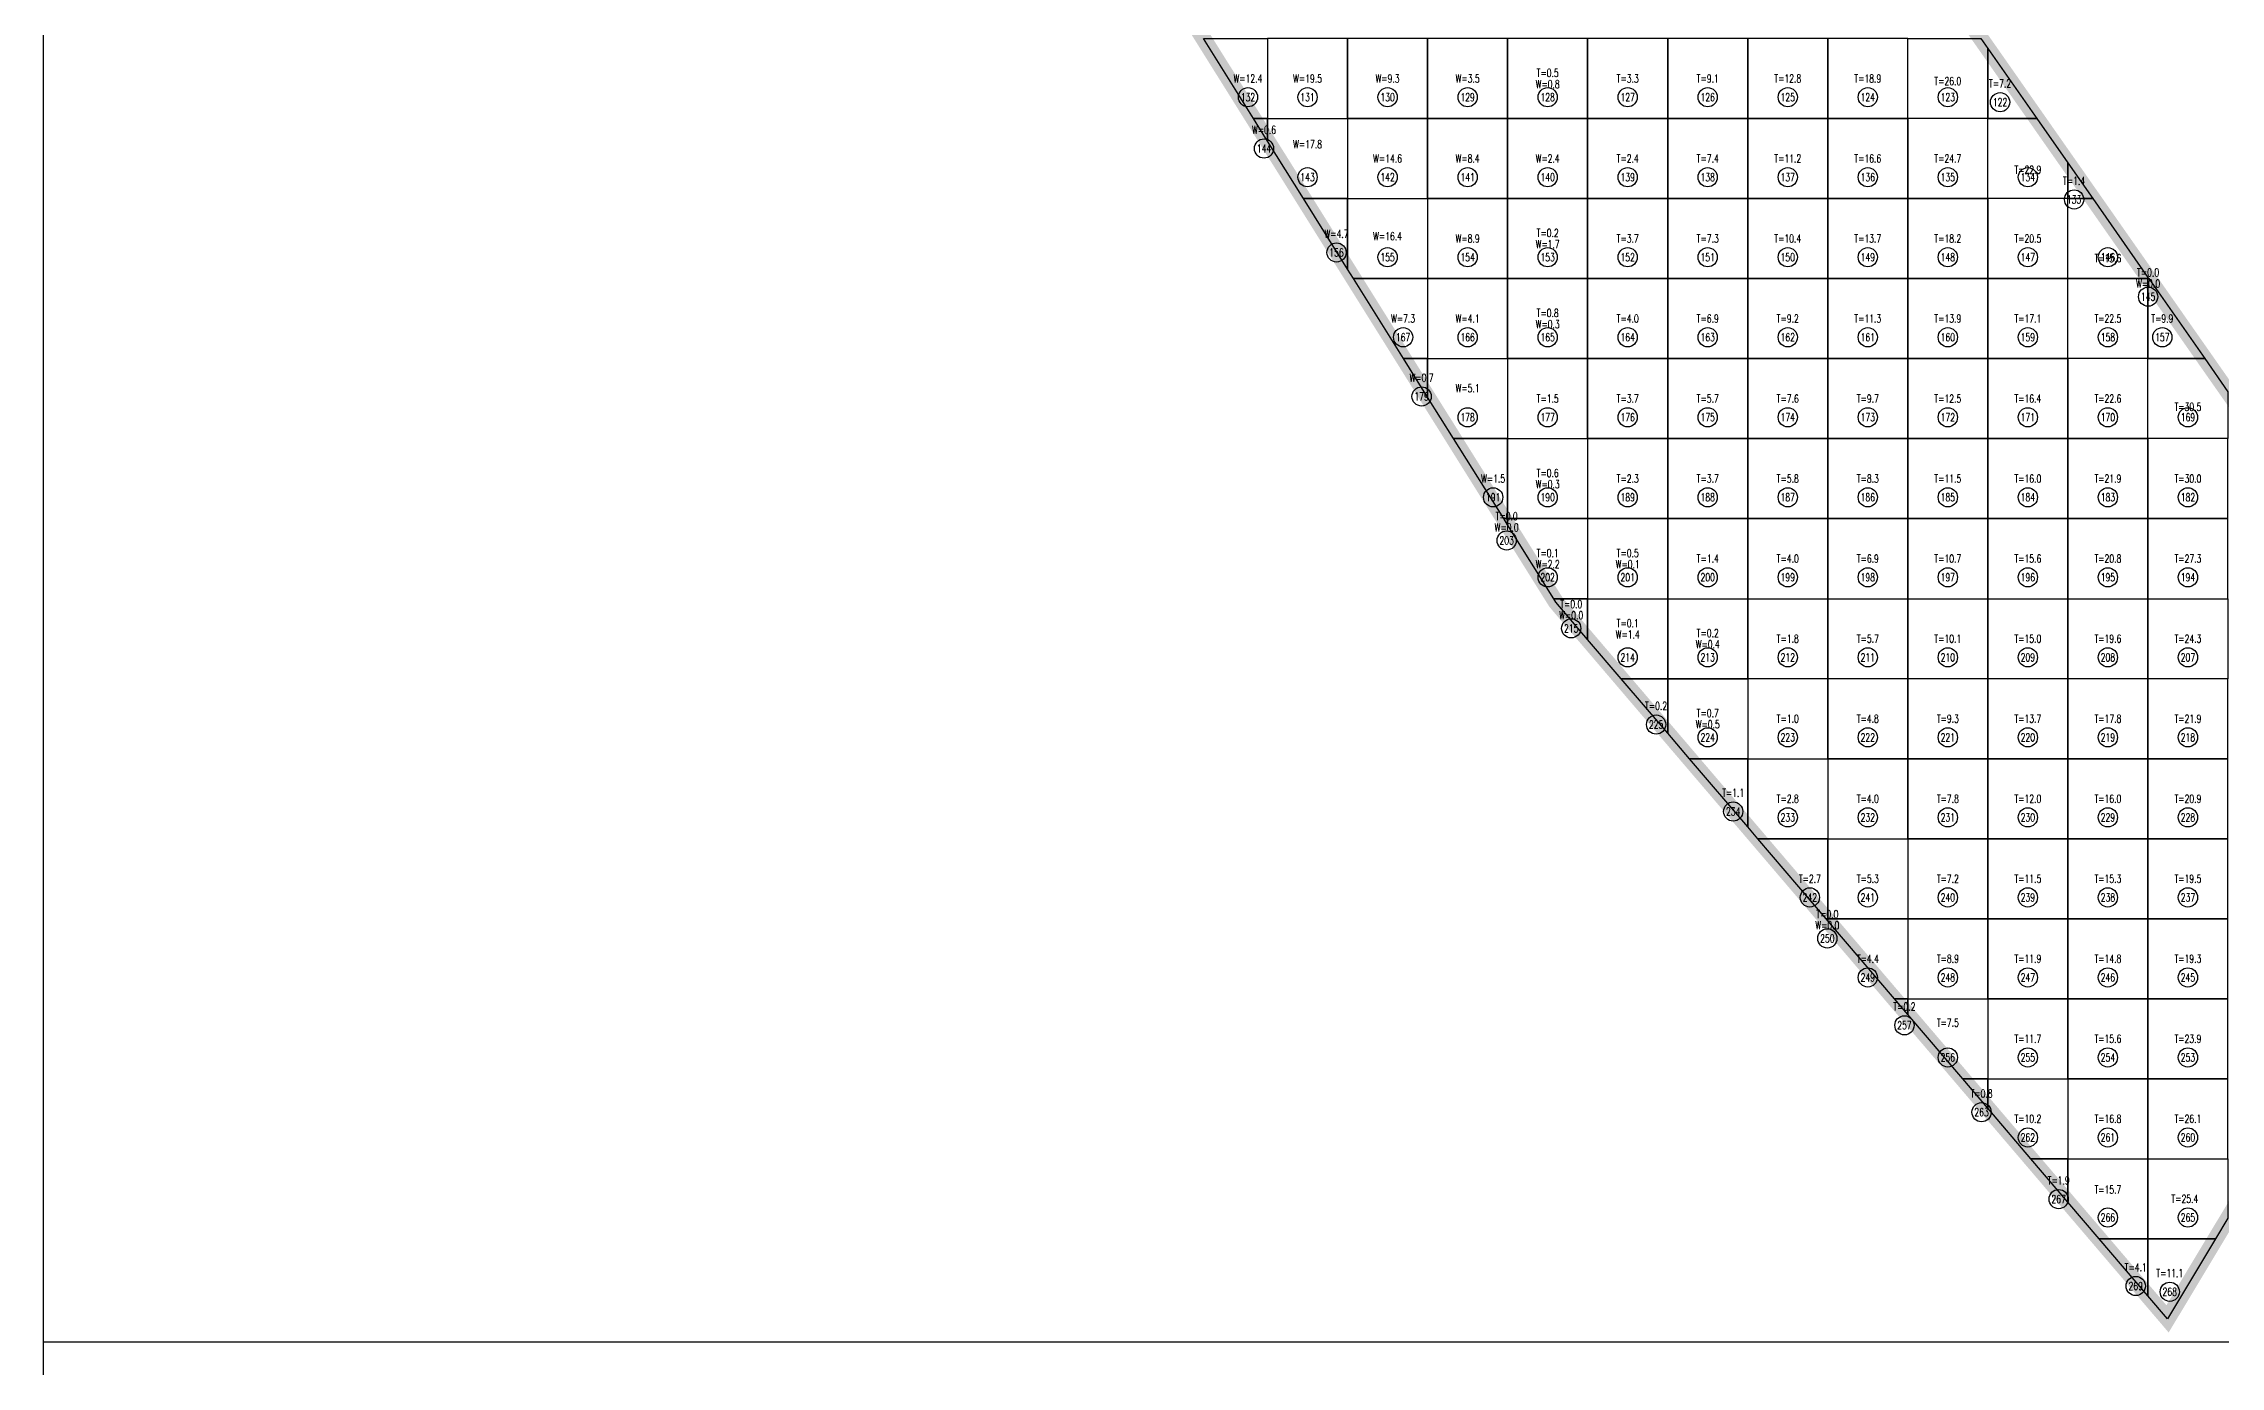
# Model space of a CAD drawing. Extents: x 4283 to 40403, y 1134 to 1764.
# Drawn here: x 7723.5 to 7808.5, y 1573.1 to 1624.8 of the extents above; entities that cross this region are included whole.
import ezdxf
from ezdxf.enums import TextEntityAlignment as Align

# ---------------------------------------------------------------- set-up
doc = ezdxf.new("R2010")
doc.units = 0
for name, color, linetype in [('tdz_7-2方格网', 2, 'Continuous'), ('tdz_7-2方格网计算', 7, 'Continuous'), ('tdz_土方计算图', 7, 'Continuous'), ('tdz_格田', 6, 'Continuous')]:
    doc.layers.add(name, color=color, linetype=linetype)
doc.styles.add('GLandNum', font='txt_____.ttf', dxfattribs={"width": 0.7, "height": 0.5})

msp = doc.modelspace()

# ---------------------------------------------------------------- linework, layer by layer
at = {"layer": 'tdz_7-2方格网', "linetype": 'Continuous'}
for points in [[(7768.748, 1624.987, 2139.375), (7771.252, 1624.987, 2139.291), (7771.252, 1621.862, 2139.375), (7770.702, 1621.862, 2139.375)], [(7771.252, 1624.987, 2139.291), (7771.252, 1621.862, 2139.375), (7774.377, 1621.862, 2139.114), (7774.377, 1624.987, 2138.924)], [(7774.377, 1624.987, 2138.924), (7774.377, 1621.862, 2139.114), (7777.502, 1621.862, 2138.819), (7777.502, 1624.987, 2138.586)], [(7777.502, 1624.987, 2138.586), (7777.502, 1621.862, 2138.819), (7780.627, 1621.862, 2138.745), (7780.627, 1624.987, 2138.479)], [(7780.627, 1624.987, 2138.479), (7780.627, 1621.862, 2138.745), (7783.752, 1621.862, 2138.555), (7783.752, 1624.987, 2138.332)], [(7783.752, 1624.987, 2138.332), (7783.752, 1621.862, 2138.555), (7786.877, 1621.862, 2138.351), (7786.877, 1624.987, 2138.153)], [(7786.877, 1624.987, 2138.153), (7786.877, 1621.862, 2138.351), (7790.002, 1621.862, 2138.175), (7790.002, 1624.987, 2137.961)], [(7790.002, 1624.987, 2137.961), (7790.002, 1621.862, 2138.175), (7793.127, 1621.862, 2138.021), (7793.127, 1624.987, 2137.867)], [(7793.127, 1624.987, 2137.867), (7793.127, 1621.862, 2138.021), (7796.252, 1621.862, 2137.736), (7796.252, 1624.987, 2137.553)], [(7799.377, 1624.597, 2137.494), (7799.377, 1621.862, 2137.404), (7796.252, 1621.862, 2137.736), (7796.252, 1624.987, 2137.553), (7799.104, 1624.987, 2137.472)], [(7801.289, 1621.862, 2137.662), (7799.377, 1621.862, 2137.404), (7799.377, 1624.597, 2137.494)], [(7770.702, 1621.862, 2139.375), (7771.252, 1621.862, 2139.375), (7771.252, 1620.982, 2139.375)], [(7771.252, 1620.982, 2139.375), (7771.252, 1621.862, 2139.375), (7774.377, 1621.862, 2139.114), (7774.377, 1618.737, 2139.354), (7772.656, 1618.737, 2139.375)], [(7774.377, 1621.862, 2139.114), (7774.377, 1618.737, 2139.354), (7777.502, 1618.737, 2139.166), (7777.502, 1621.862, 2138.819)], [(7777.502, 1621.862, 2138.819), (7777.502, 1618.737, 2139.166), (7780.627, 1618.737, 2138.87), (7780.627, 1621.862, 2138.745)], [(7780.627, 1621.862, 2138.745), (7780.627, 1618.737, 2138.87), (7783.752, 1618.737, 2138.626), (7783.752, 1621.862, 2138.555)], [(7783.752, 1621.862, 2138.555), (7783.752, 1618.737, 2138.626), (7786.877, 1618.737, 2138.452), (7786.877, 1621.862, 2138.351)], [(7786.877, 1621.862, 2138.351), (7786.877, 1618.737, 2138.452), (7790.002, 1618.737, 2138.31), (7790.002, 1621.862, 2138.175)], [(7790.002, 1621.862, 2138.175), (7790.002, 1618.737, 2138.31), (7793.127, 1618.737, 2138.168), (7793.127, 1621.862, 2138.021)], [(7793.127, 1621.862, 2138.021), (7793.127, 1618.737, 2138.168), (7796.252, 1618.737, 2137.961), (7796.252, 1621.862, 2137.736)], [(7796.252, 1621.862, 2137.736), (7796.252, 1618.737, 2137.961), (7799.377, 1618.737, 2137.736), (7799.377, 1621.862, 2137.404)], [(7802.502, 1620.127, 2137.756), (7802.502, 1618.737, 2137.74), (7799.377, 1618.737, 2137.736), (7799.377, 1621.862, 2137.404), (7801.289, 1621.862, 2137.662)], [(7803.474, 1618.737, 2137.794), (7802.502, 1618.737, 2137.74), (7802.502, 1620.127, 2137.756)], [(7772.656, 1618.737, 2139.375), (7774.377, 1618.737, 2139.354), (7774.377, 1615.985, 2139.375)], [(7774.377, 1615.985, 2139.375), (7774.377, 1618.737, 2139.354), (7777.502, 1618.737, 2139.166), (7777.502, 1615.612, 2139.167), (7774.611, 1615.612, 2139.375)], [(7777.502, 1618.737, 2139.166), (7777.502, 1615.612, 2139.167), (7780.627, 1615.612, 2138.92), (7780.627, 1618.737, 2138.87)], [(7780.627, 1618.737, 2138.87), (7780.627, 1615.612, 2138.92), (7783.752, 1615.612, 2138.725), (7783.752, 1618.737, 2138.626)], [(7783.752, 1618.737, 2138.626), (7783.752, 1615.612, 2138.725), (7786.877, 1615.612, 2138.58), (7786.877, 1618.737, 2138.452)], [(7786.877, 1618.737, 2138.452), (7786.877, 1615.612, 2138.58), (7790.002, 1615.612, 2138.435), (7790.002, 1618.737, 2138.31)], [(7790.002, 1618.737, 2138.31), (7790.002, 1615.612, 2138.435), (7793.127, 1615.612, 2138.32), (7793.127, 1618.737, 2138.168)], [(7793.127, 1618.737, 2138.168), (7793.127, 1615.612, 2138.32), (7796.252, 1615.612, 2138.206), (7796.252, 1618.737, 2137.961)], [(7796.252, 1618.737, 2137.961), (7796.252, 1615.612, 2138.206), (7799.377, 1615.612, 2138.067), (7799.377, 1618.737, 2137.736)], [(7799.377, 1618.737, 2137.736), (7799.377, 1615.612, 2138.067), (7802.502, 1615.612, 2137.949), (7802.502, 1618.737, 2137.74)], [(7805.627, 1615.658, 2137.699), (7805.627, 1615.612, 2137.698), (7802.502, 1615.612, 2137.949), (7802.502, 1618.737, 2137.74), (7803.474, 1618.737, 2137.794)], [(7774.611, 1615.612, 2139.375), (7777.502, 1615.612, 2139.167), (7777.502, 1612.487, 2139.182), (7776.565, 1612.487, 2139.358)], [(7777.502, 1615.612, 2139.167), (7777.502, 1612.487, 2139.182), (7780.627, 1612.487, 2138.949), (7780.627, 1615.612, 2138.92)], [(7780.627, 1615.612, 2138.92), (7780.627, 1612.487, 2138.949), (7783.752, 1612.487, 2138.829), (7783.752, 1615.612, 2138.725)], [(7783.752, 1615.612, 2138.725), (7783.752, 1612.487, 2138.829), (7786.877, 1612.487, 2138.701), (7786.877, 1615.612, 2138.58)], [(7786.877, 1615.612, 2138.58), (7786.877, 1612.487, 2138.701), (7790.002, 1612.487, 2138.589), (7790.002, 1615.612, 2138.435)], [(7790.002, 1615.612, 2138.435), (7790.002, 1612.487, 2138.589), (7793.127, 1612.487, 2138.484), (7793.127, 1615.612, 2138.32)], [(7793.127, 1615.612, 2138.32), (7793.127, 1612.487, 2138.484), (7796.252, 1612.487, 2138.368), (7796.252, 1615.612, 2138.206)], [(7796.252, 1615.612, 2138.206), (7796.252, 1612.487, 2138.368), (7799.377, 1612.487, 2138.231), (7799.377, 1615.612, 2138.067)], [(7799.377, 1615.612, 2138.067), (7799.377, 1612.487, 2138.231), (7802.502, 1612.487, 2138.066), (7802.502, 1615.612, 2137.949)], [(7802.502, 1612.487, 2138.066), (7802.502, 1615.612, 2137.949), (7805.627, 1615.612, 2137.698), (7805.627, 1612.487, 2137.819)], [(7805.659, 1615.612, 2137.698), (7805.627, 1615.612, 2137.698), (7805.627, 1615.658, 2137.699)], [(7805.627, 1615.612, 2137.698), (7805.659, 1615.612, 2137.698), (7807.844, 1612.487, 2137.572), (7805.627, 1612.487, 2137.819)], [(7776.565, 1612.487, 2139.358), (7777.502, 1612.487, 2139.182), (7777.502, 1610.988, 2139.349)], [(7777.502, 1610.988, 2139.349), (7777.502, 1612.487, 2139.182), (7780.627, 1612.487, 2138.949), (7780.627, 1609.362, 2139.066), (7778.519, 1609.362, 2139.34)], [(7780.627, 1612.487, 2138.949), (7780.627, 1609.362, 2139.066), (7783.752, 1609.362, 2138.956), (7783.752, 1612.487, 2138.829)], [(7783.752, 1612.487, 2138.829), (7783.752, 1609.362, 2138.956), (7786.877, 1609.362, 2138.863), (7786.877, 1612.487, 2138.701)], [(7786.877, 1612.487, 2138.701), (7786.877, 1609.362, 2138.863), (7790.002, 1609.362, 2138.754), (7790.002, 1612.487, 2138.589)], [(7790.002, 1612.487, 2138.589), (7790.002, 1609.362, 2138.754), (7793.127, 1609.362, 2138.646), (7793.127, 1612.487, 2138.484)], [(7793.127, 1612.487, 2138.484), (7793.127, 1609.362, 2138.646), (7796.252, 1609.362, 2138.521), (7796.252, 1612.487, 2138.368)], [(7796.252, 1612.487, 2138.368), (7796.252, 1609.362, 2138.521), (7799.377, 1609.362, 2138.371), (7799.377, 1612.487, 2138.231)], [(7799.377, 1612.487, 2138.231), (7799.377, 1609.362, 2138.371), (7802.502, 1609.362, 2138.193), (7802.502, 1612.487, 2138.066)], [(7802.502, 1612.487, 2138.066), (7802.502, 1609.362, 2138.193), (7805.627, 1609.362, 2137.929), (7805.627, 1612.487, 2137.819)], [(7808.752, 1611.188, 2137.52), (7808.752, 1609.362, 2137.654), (7805.627, 1609.362, 2137.929), (7805.627, 1612.487, 2137.819), (7807.844, 1612.487, 2137.572)], [(7778.519, 1609.362, 2139.34), (7780.627, 1609.362, 2139.066), (7780.627, 1606.237, 2139.28), (7780.474, 1606.237, 2139.322)], [(7780.627, 1606.237, 2139.28), (7780.627, 1609.362, 2139.066), (7783.752, 1609.362, 2138.956), (7783.752, 1606.237, 2139.104)], [(7783.752, 1609.362, 2138.956), (7783.752, 1606.237, 2139.104), (7786.877, 1606.237, 2139.036), (7786.877, 1609.362, 2138.863)], [(7786.877, 1609.362, 2138.863), (7786.877, 1606.237, 2139.036), (7790.002, 1606.237, 2138.926), (7790.002, 1609.362, 2138.754)], [(7790.002, 1609.362, 2138.754), (7790.002, 1606.237, 2138.926), (7793.127, 1606.237, 2138.801), (7793.127, 1609.362, 2138.646)], [(7793.127, 1609.362, 2138.646), (7793.127, 1606.237, 2138.801), (7796.252, 1606.237, 2138.673), (7796.252, 1609.362, 2138.521)], [(7796.252, 1609.362, 2138.521), (7796.252, 1606.237, 2138.673), (7799.377, 1606.237, 2138.507), (7799.377, 1609.362, 2138.371)], [(7799.377, 1609.362, 2138.371), (7799.377, 1606.237, 2138.507), (7802.502, 1606.237, 2138.314), (7802.502, 1609.362, 2138.193)], [(7802.502, 1609.362, 2138.193), (7802.502, 1606.237, 2138.314), (7805.627, 1606.237, 2138.12), (7805.627, 1609.362, 2137.929)], [(7805.627, 1609.362, 2137.929), (7805.627, 1606.237, 2138.12), (7808.752, 1606.237, 2137.794), (7808.752, 1609.362, 2137.654)], [(7780.474, 1606.237, 2139.322), (7780.627, 1606.237, 2139.28), (7780.627, 1605.991, 2139.321)], [(7780.627, 1605.991, 2139.321), (7780.627, 1606.237, 2139.28), (7783.752, 1606.237, 2139.104), (7783.752, 1603.112, 2139.282), (7782.428, 1603.112, 2139.299)], [(7783.752, 1606.237, 2139.104), (7783.752, 1603.112, 2139.282), (7786.877, 1603.112, 2139.208), (7786.877, 1606.237, 2139.036)], [(7786.877, 1606.237, 2139.036), (7786.877, 1603.112, 2139.208), (7790.002, 1603.112, 2139.096), (7790.002, 1606.237, 2138.926)], [(7790.002, 1606.237, 2138.926), (7790.002, 1603.112, 2139.096), (7793.127, 1603.112, 2138.967), (7793.127, 1606.237, 2138.801)], [(7793.127, 1606.237, 2138.801), (7793.127, 1603.112, 2138.967), (7796.252, 1603.112, 2138.821), (7796.252, 1606.237, 2138.673)], [(7796.252, 1606.237, 2138.673), (7796.252, 1603.112, 2138.821), (7799.377, 1603.112, 2138.636), (7799.377, 1606.237, 2138.507)], [(7799.377, 1606.237, 2138.507), (7799.377, 1603.112, 2138.636), (7802.502, 1603.112, 2138.444), (7802.502, 1606.237, 2138.314)], [(7802.502, 1606.237, 2138.314), (7802.502, 1603.112, 2138.444), (7805.627, 1603.112, 2138.264), (7805.627, 1606.237, 2138.12)], [(7805.627, 1606.237, 2138.12), (7805.627, 1603.112, 2138.264), (7808.752, 1603.112, 2138.067), (7808.752, 1606.237, 2137.794)], [(7782.428, 1603.112, 2139.299), (7783.752, 1603.112, 2139.282), (7783.752, 1601.524, 2139.307), (7782.512, 1602.978, 2139.303)], [(7783.752, 1601.524, 2139.307), (7783.752, 1603.112, 2139.282), (7786.877, 1603.112, 2139.208), (7786.877, 1599.987, 2139.375), (7785.064, 1599.987, 2139.311)], [(7786.877, 1599.987, 2139.375), (7786.877, 1603.112, 2139.208), (7790.002, 1603.112, 2139.096), (7790.002, 1599.987, 2139.264)], [(7790.002, 1599.987, 2139.264), (7790.002, 1603.112, 2139.096), (7793.127, 1603.112, 2138.967), (7793.127, 1599.987, 2139.122)], [(7793.127, 1599.987, 2139.122), (7793.127, 1603.112, 2138.967), (7796.252, 1603.112, 2138.821), (7796.252, 1599.987, 2138.946)], [(7796.252, 1599.987, 2138.946), (7796.252, 1603.112, 2138.821), (7799.377, 1603.112, 2138.636), (7799.377, 1599.987, 2138.771)], [(7799.377, 1599.987, 2138.771), (7799.377, 1603.112, 2138.636), (7802.502, 1603.112, 2138.444), (7802.502, 1599.987, 2138.596)], [(7802.502, 1599.987, 2138.596), (7802.502, 1603.112, 2138.444), (7805.627, 1603.112, 2138.264), (7805.627, 1599.987, 2138.435)], [(7805.627, 1599.987, 2138.435), (7805.627, 1603.112, 2138.264), (7808.752, 1603.112, 2138.067), (7808.752, 1599.987, 2138.261)], [(7785.064, 1599.987, 2139.311), (7786.877, 1599.987, 2139.375), (7786.877, 1597.861, 2139.316)], [(7786.877, 1597.861, 2139.316), (7786.877, 1599.987, 2139.375), (7790.002, 1599.987, 2139.264), (7790.002, 1596.862, 2139.375), (7787.73, 1596.862, 2139.319)], [(7790.002, 1599.987, 2139.264), (7790.002, 1596.862, 2139.375), (7793.127, 1596.862, 2139.263), (7793.127, 1599.987, 2139.122)], [(7793.127, 1599.987, 2139.122), (7793.127, 1596.862, 2139.263), (7796.252, 1596.862, 2139.093), (7796.252, 1599.987, 2138.946)], [(7796.252, 1599.987, 2138.946), (7796.252, 1596.862, 2139.093), (7799.377, 1596.862, 2138.926), (7799.377, 1599.987, 2138.771)], [(7799.377, 1599.987, 2138.771), (7799.377, 1596.862, 2138.926), (7802.502, 1596.862, 2138.766), (7802.502, 1599.987, 2138.596)], [(7802.502, 1599.987, 2138.596), (7802.502, 1596.862, 2138.766), (7805.627, 1596.862, 2138.604), (7805.627, 1599.987, 2138.435)], [(7805.627, 1599.987, 2138.435), (7805.627, 1596.862, 2138.604), (7808.752, 1596.862, 2138.452), (7808.752, 1599.987, 2138.261)], [(7787.73, 1596.862, 2139.319), (7790.002, 1596.862, 2139.375), (7790.002, 1594.199, 2139.326)], [(7790.002, 1594.199, 2139.326), (7790.002, 1596.862, 2139.375), (7793.127, 1596.862, 2139.263), (7793.127, 1593.737, 2139.375), (7790.396, 1593.737, 2139.327)], [(7793.127, 1596.862, 2139.263), (7793.127, 1593.737, 2139.375), (7796.252, 1593.737, 2139.258), (7796.252, 1596.862, 2139.093)], [(7796.252, 1596.862, 2139.093), (7796.252, 1593.737, 2139.258), (7799.377, 1593.737, 2139.089), (7799.377, 1596.862, 2138.926)], [(7799.377, 1596.862, 2138.926), (7799.377, 1593.737, 2139.089), (7802.502, 1593.737, 2138.919), (7802.502, 1596.862, 2138.766)], [(7802.502, 1596.862, 2138.766), (7802.502, 1593.737, 2138.919), (7805.627, 1593.737, 2138.77), (7805.627, 1596.862, 2138.604)], [(7805.627, 1596.862, 2138.604), (7805.627, 1593.737, 2138.77), (7808.752, 1593.737, 2138.501), (7808.752, 1596.862, 2138.452)], [(7790.396, 1593.737, 2139.327), (7793.127, 1593.737, 2139.375), (7793.127, 1590.612, 2139.338), (7793.062, 1590.612, 2139.335)], [(7793.127, 1590.612, 2139.338), (7793.127, 1593.737, 2139.375), (7796.252, 1593.737, 2139.258), (7796.252, 1590.612, 2139.366)], [(7796.252, 1593.737, 2139.258), (7796.252, 1590.612, 2139.366), (7799.377, 1590.612, 2139.196), (7799.377, 1593.737, 2139.089)], [(7799.377, 1593.737, 2139.089), (7799.377, 1590.612, 2139.196), (7802.502, 1590.612, 2139.026), (7802.502, 1593.737, 2138.919)], [(7802.502, 1593.737, 2138.919), (7802.502, 1590.612, 2139.026), (7805.627, 1590.612, 2138.901), (7805.627, 1593.737, 2138.77)], [(7805.627, 1593.737, 2138.77), (7805.627, 1590.612, 2138.901), (7808.752, 1590.612, 2138.777), (7808.752, 1593.737, 2138.501)], [(7793.062, 1590.612, 2139.335), (7793.127, 1590.612, 2139.338), (7793.127, 1590.536, 2139.335)], [(7793.127, 1590.536, 2139.335), (7793.127, 1590.612, 2139.338), (7796.252, 1590.612, 2139.366), (7796.252, 1587.487, 2139.364), (7795.729, 1587.487, 2139.343)], [(7796.252, 1590.612, 2139.366), (7796.252, 1587.487, 2139.364), (7799.377, 1587.487, 2139.292), (7799.377, 1590.612, 2139.196)], [(7799.377, 1590.612, 2139.196), (7799.377, 1587.487, 2139.292), (7802.502, 1587.487, 2139.162), (7802.502, 1590.612, 2139.026)], [(7802.502, 1590.612, 2139.026), (7802.502, 1587.487, 2139.162), (7805.627, 1587.487, 2139.052), (7805.627, 1590.612, 2138.901)], [(7805.627, 1590.612, 2138.901), (7805.627, 1587.487, 2139.052), (7808.752, 1587.487, 2138.718), (7808.752, 1590.612, 2138.777)], [(7795.729, 1587.487, 2139.343), (7796.252, 1587.487, 2139.364), (7796.252, 1586.873, 2139.344)], [(7796.252, 1586.873, 2139.344), (7796.252, 1587.487, 2139.364), (7799.377, 1587.487, 2139.292), (7799.377, 1584.362, 2139.392), (7798.395, 1584.362, 2139.351)], [(7799.377, 1587.487, 2139.292), (7799.377, 1584.362, 2139.392), (7802.502, 1584.362, 2139.328), (7802.502, 1587.487, 2139.162)], [(7802.502, 1587.487, 2139.162), (7802.502, 1584.362, 2139.328), (7805.627, 1584.362, 2138.999), (7805.627, 1587.487, 2139.052)], [(7805.627, 1587.487, 2139.052), (7805.627, 1584.362, 2138.999), (7808.752, 1584.362, 2138.7), (7808.752, 1587.487, 2138.718)], [(7798.395, 1584.362, 2139.351), (7799.377, 1584.362, 2139.392), (7799.377, 1583.211, 2139.354)], [(7799.377, 1583.211, 2139.354), (7799.377, 1584.362, 2139.392), (7802.502, 1584.362, 2139.328), (7802.502, 1581.237, 2139.406), (7801.061, 1581.237, 2139.359)], [(7802.502, 1584.362, 2139.328), (7802.502, 1581.237, 2139.406), (7805.627, 1581.237, 2139.173), (7805.627, 1584.362, 2138.999)], [(7805.627, 1584.362, 2138.999), (7805.627, 1581.237, 2139.173), (7808.752, 1581.237, 2138.864), (7808.752, 1584.362, 2138.7)], [(7801.061, 1581.237, 2139.359), (7802.502, 1581.237, 2139.406), (7802.502, 1579.548, 2139.363)], [(7802.502, 1579.548, 2139.363), (7802.502, 1581.237, 2139.406), (7805.627, 1581.237, 2139.173), (7805.627, 1578.112, 2139.335), (7803.727, 1578.112, 2139.367)], [(7808.271, 1578.112, 2139.042), (7805.627, 1578.112, 2139.335), (7805.627, 1581.237, 2139.173), (7808.752, 1581.237, 2138.864), (7808.752, 1578.914, 2138.956)], [(7803.727, 1578.112, 2139.367), (7805.627, 1578.112, 2139.335), (7805.627, 1575.885, 2139.372)], [(7805.627, 1578.112, 2139.335), (7808.271, 1578.112, 2139.042), (7806.394, 1574.987, 2139.375), (7805.627, 1575.885, 2139.372)]]:
    msp.add_polyline3d(points, close=True, dxfattribs=at)
at = {"layer": 'tdz_7-2方格网计算', "color": 7, "linetype": 'Continuous'}
for centre in [(7770.489, 1622.696), (7772.815, 1622.696), (7775.94, 1622.696), (7779.065, 1622.696), (7782.19, 1622.696), (7785.315, 1622.696), (7788.44, 1622.696), (7791.565, 1622.696), (7794.69, 1622.696), (7797.815, 1622.696), (7799.855, 1622.501), (7771.115, 1620.693), (7772.815, 1619.571), (7775.94, 1619.571), (7779.065, 1619.571), (7782.19, 1619.571), (7785.315, 1619.571), (7788.44, 1619.571), (7791.565, 1619.571), (7794.69, 1619.571), (7797.815, 1619.571), (7800.94, 1619.571), (7802.745, 1618.703), (7773.947, 1616.632), (7775.94, 1616.446), (7779.065, 1616.446), (7782.19, 1616.446), (7785.315, 1616.446), (7788.44, 1616.446), (7791.565, 1616.446), (7794.69, 1616.446), (7797.815, 1616.446), (7800.94, 1616.446), (7804.065, 1616.446), (7805.635, 1614.906), (7776.545, 1613.321), (7779.065, 1613.321), (7782.19, 1613.321), (7785.315, 1613.321), (7788.44, 1613.321), (7791.565, 1613.321), (7794.69, 1613.321), (7797.815, 1613.321), (7800.94, 1613.321), (7804.065, 1613.321), (7806.189, 1613.321), (7777.268, 1611.009), (7779.065, 1610.196), (7782.19, 1610.196), (7785.315, 1610.196), (7788.44, 1610.196), (7791.565, 1610.196), (7794.69, 1610.196), (7797.815, 1610.196), (7800.94, 1610.196), (7804.065, 1610.196), (7807.19, 1610.196), (7780.062, 1607.071), (7782.19, 1607.071), (7785.315, 1607.071), (7788.44, 1607.071), (7791.565, 1607.071), (7794.69, 1607.071), (7797.815, 1607.071), (7800.94, 1607.071), (7804.065, 1607.071), (7807.19, 1607.071), (7780.589, 1605.385), (7782.19, 1603.946), (7785.315, 1603.946), (7788.44, 1603.946), (7791.565, 1603.946), (7794.69, 1603.946), (7797.815, 1603.946), (7800.94, 1603.946), (7804.065, 1603.946), (7807.19, 1603.946), (7783.111, 1601.953), (7785.315, 1600.821), (7788.44, 1600.821), (7791.565, 1600.821), (7794.69, 1600.821), (7797.815, 1600.821), (7800.94, 1600.821), (7804.065, 1600.821), (7807.19, 1600.821), (7786.424, 1598.195), (7788.44, 1597.696), (7791.565, 1597.696), (7794.69, 1597.696), (7797.815, 1597.696), (7800.94, 1597.696), (7804.065, 1597.696), (7807.19, 1597.696), (7789.434, 1594.801), (7791.565, 1594.571), (7794.69, 1594.571), (7797.815, 1594.571), (7800.94, 1594.571), (7804.065, 1594.571), (7807.19, 1594.571), (7792.428, 1591.446), (7794.69, 1591.446), (7797.815, 1591.446), (7800.94, 1591.446), (7804.065, 1591.446), (7807.19, 1591.446), (7793.111, 1589.845), (7794.69, 1588.321), (7797.815, 1588.321), (7800.94, 1588.321), (7804.065, 1588.321), (7807.19, 1588.321), (7796.121, 1586.451), (7797.815, 1585.196), (7800.94, 1585.196), (7804.065, 1585.196), (7807.19, 1585.196), (7799.132, 1583.057), (7800.94, 1582.071), (7804.065, 1582.071), (7807.19, 1582.071), (7802.142, 1579.664), (7804.065, 1578.946), (7807.19, 1578.946), (7805.152, 1576.27), (7806.48, 1576.045)]:
    msp.add_circle(centre, 0.375, dxfattribs=at)
at = {"layer": 'tdz_土方计算图', "linetype": 'Continuous'}
for points in [[(7723.46, 1514.092), (7723.46, 1514.092), (7723.46, 1674.092), (7723.46, 1674.092)], [(7723.46, 1574.092), (7853.46, 1574.092)]]:
    msp.add_lwpolyline(points, dxfattribs=at)
at = {"layer": 'tdz_格田', "linetype": 'Continuous', "lineweight": 60, "const_width": 0.625}
msp.add_lwpolyline([(7806.394, 1574.987), (7782.512, 1602.978), (7765.09, 1630.837), (7761.877, 1652.743), (7775.44, 1673.197), (7793.933, 1632.384), (7815.043, 1602.191), (7813.11, 1586.168), (7806.394, 1574.987)], close=True, dxfattribs=at)

# ---------------------------------------------------------------- texts
at = {"layer": 'tdz_7-2方格网计算', "color": 173, "linetype": 'Continuous', "style": 'GLandNum', "width": 0.7}
for s, p in [('W=12.4', (7770.489, 1623.425)), ('W=19.5', (7772.815, 1623.425)), ('W=9.3', (7775.94, 1623.425)), ('W=3.5', (7779.065, 1623.425)), ('W=0.8', (7782.19, 1623.206)), ('W=0.6', (7771.115, 1621.422)), ('W=17.8', (7772.815, 1620.861)), ('W=14.6', (7775.94, 1620.3)), ('W=8.4', (7779.065, 1620.3)), ('W=2.4', (7782.19, 1620.3)), ('W=4.7', (7773.947, 1617.361)), ('W=16.4', (7775.94, 1617.268)), ('W=8.9', (7779.065, 1617.175)), ('W=1.7', (7782.19, 1616.956)), ('W=0.0', (7805.635, 1615.416)), ('W=7.3', (7776.545, 1614.05)), ('W=4.1', (7779.065, 1614.05)), ('W=0.3', (7782.19, 1613.831)), ('W=0.7', (7777.268, 1611.738)), ('W=5.1', (7779.065, 1611.331)), ('W=1.5', (7780.062, 1607.8)), ('W=0.3', (7782.19, 1607.581)), ('W=0.0', (7780.589, 1605.896)), ('W=2.2', (7782.19, 1604.456)), ('W=0.1', (7785.315, 1604.456)), ('W=0.0', (7783.111, 1602.463)), ('W=1.4', (7785.315, 1601.715)), ('W=0.4', (7788.44, 1601.331)), ('W=0.5', (7788.44, 1598.206)), ('W=0.0', (7793.111, 1590.356))]:
    msp.add_text(s, height=0.3125, dxfattribs=at).set_placement(p, align=Align.MIDDLE_CENTER)
at = {"layer": 'tdz_7-2方格网计算', "color": 2, "linetype": 'Continuous', "style": 'GLandNum', "width": 0.7}
for s, p in [('T=0.5', (7782.19, 1623.644)), ('T=3.3', (7785.315, 1623.425)), ('T=9.1', (7788.44, 1623.425)), ('T=12.8', (7791.565, 1623.425)), ('T=18.9', (7794.69, 1623.425)), ('T=26.0', (7797.815, 1623.327)), ('T=7.2', (7799.855, 1623.23)), ('T=2.4', (7785.315, 1620.3)), ('T=7.4', (7788.44, 1620.3)), ('T=11.2', (7791.565, 1620.3)), ('T=16.6', (7794.69, 1620.3)), ('T=24.7', (7797.815, 1620.3)), ('T=22.9', (7800.94, 1619.866)), ('T=1.4', (7802.745, 1619.432)), ('T=0.2', (7782.19, 1617.394)), ('T=3.7', (7785.315, 1617.175)), ('T=7.3', (7788.44, 1617.175)), ('T=10.4', (7791.565, 1617.175)), ('T=13.7', (7794.69, 1617.175)), ('T=18.2', (7797.815, 1617.175)), ('T=20.5', (7800.94, 1617.175)), ('T=15.6', (7804.065, 1616.405)), ('T=0.0', (7805.635, 1615.854)), ('T=0.8', (7782.19, 1614.269)), ('T=4.0', (7785.315, 1614.05)), ('T=6.9', (7788.44, 1614.05)), ('T=9.2', (7791.565, 1614.05)), ('T=11.3', (7794.69, 1614.05)), ('T=13.9', (7797.815, 1614.05)), ('T=17.1', (7800.94, 1614.05)), ('T=22.5', (7804.065, 1614.05)), ('T=9.9', (7806.189, 1614.05)), ('T=1.5', (7782.19, 1610.925)), ('T=3.7', (7785.315, 1610.925)), ('T=5.7', (7788.44, 1610.925)), ('T=7.6', (7791.565, 1610.925)), ('T=9.7', (7794.69, 1610.925)), ('T=12.5', (7797.815, 1610.925)), ('T=16.4', (7800.94, 1610.925)), ('T=22.6', (7804.065, 1610.925)), ('T=30.5', (7807.19, 1610.6)), ('T=0.6', (7782.19, 1608.019)), ('T=2.3', (7785.315, 1607.8)), ('T=3.7', (7788.44, 1607.8)), ('T=5.8', (7791.565, 1607.8)), ('T=8.3', (7794.69, 1607.8)), ('T=11.5', (7797.815, 1607.8)), ('T=16.0', (7800.94, 1607.8)), ('T=21.9', (7804.065, 1607.8)), ('T=30.0', (7807.19, 1607.8)), ('T=0.0', (7780.589, 1606.333)), ('T=0.1', (7782.19, 1604.894)), ('T=0.5', (7785.315, 1604.894)), ('T=1.4', (7788.44, 1604.675)), ('T=4.0', (7791.565, 1604.675)), ('T=6.9', (7794.69, 1604.675)), ('T=10.7', (7797.815, 1604.675)), ('T=15.6', (7800.94, 1604.675)), ('T=20.8', (7804.065, 1604.675)), ('T=27.3', (7807.19, 1604.675)), ('T=0.0', (7783.111, 1602.901)), ('T=0.1', (7785.315, 1602.153)), ('T=0.2', (7788.44, 1601.769)), ('T=1.8', (7791.565, 1601.55)), ('T=5.7', (7794.69, 1601.55)), ('T=10.1', (7797.815, 1601.55)), ('T=15.0', (7800.94, 1601.55)), ('T=19.6', (7804.065, 1601.55)), ('T=24.3', (7807.19, 1601.55)), ('T=0.2', (7786.424, 1598.924)), ('T=0.7', (7788.44, 1598.644)), ('T=1.0', (7791.565, 1598.425)), ('T=4.8', (7794.69, 1598.425)), ('T=9.3', (7797.815, 1598.425)), ('T=13.7', (7800.94, 1598.425)), ('T=17.8', (7804.065, 1598.425)), ('T=21.9', (7807.19, 1598.425)), ('T=1.1', (7789.434, 1595.531)), ('T=2.8', (7791.565, 1595.3)), ('T=4.0', (7794.69, 1595.3)), ('T=7.8', (7797.815, 1595.3)), ('T=12.0', (7800.94, 1595.3)), ('T=16.0', (7804.065, 1595.3)), ('T=20.9', (7807.19, 1595.3)), ('T=2.7', (7792.428, 1592.175)), ('T=5.3', (7794.69, 1592.175)), ('T=7.2', (7797.815, 1592.175)), ('T=11.5', (7800.94, 1592.175)), ('T=15.3', (7804.065, 1592.175)), ('T=19.5', (7807.19, 1592.175)), ('T=0.0', (7793.111, 1590.793)), ('T=4.4', (7794.69, 1589.05)), ('T=8.9', (7797.815, 1589.05)), ('T=11.9', (7800.94, 1589.05)), ('T=14.8', (7804.065, 1589.05)), ('T=19.3', (7807.19, 1589.05)), ('T=0.2', (7796.121, 1587.18)), ('T=7.5', (7797.815, 1586.553)), ('T=11.7', (7800.94, 1585.925)), ('T=15.6', (7804.065, 1585.925)), ('T=23.9', (7807.19, 1585.925)), ('T=0.8', (7799.132, 1583.787)), ('T=10.2', (7800.94, 1582.8)), ('T=16.8', (7804.065, 1582.8)), ('T=26.1', (7807.19, 1582.8)), ('T=1.9', (7802.142, 1580.393)), ('T=15.7', (7804.065, 1580.034)), ('T=25.4', (7807.07, 1579.675)), ('T=4.1', (7805.152, 1576.999)), ('T=11.1', (7806.48, 1576.774))]:
    msp.add_text(s, height=0.3125, dxfattribs=at).set_placement(p, align=Align.MIDDLE_CENTER)
at = {"layer": 'tdz_7-2方格网计算', "color": 7, "linetype": 'Continuous', "style": 'GLandNum', "width": 0.7}
for s, p in [('132', (7770.489, 1622.696)), ('131', (7772.815, 1622.696)), ('130', (7775.94, 1622.696)), ('129', (7779.065, 1622.696)), ('128', (7782.19, 1622.696)), ('127', (7785.315, 1622.696)), ('126', (7788.44, 1622.696)), ('125', (7791.565, 1622.696)), ('124', (7794.69, 1622.696)), ('123', (7797.815, 1622.696)), ('122', (7799.855, 1622.501)), ('144', (7771.115, 1620.693)), ('143', (7772.815, 1619.571)), ('142', (7775.94, 1619.571)), ('141', (7779.065, 1619.571)), ('140', (7782.19, 1619.571)), ('139', (7785.315, 1619.571)), ('138', (7788.44, 1619.571)), ('137', (7791.565, 1619.571)), ('136', (7794.69, 1619.571)), ('135', (7797.815, 1619.571)), ('134', (7800.94, 1619.571)), ('133', (7802.745, 1618.703)), ('156', (7773.947, 1616.632)), ('155', (7775.94, 1616.446)), ('154', (7779.065, 1616.446)), ('153', (7782.19, 1616.446)), ('152', (7785.315, 1616.446)), ('151', (7788.44, 1616.446)), ('150', (7791.565, 1616.446)), ('149', (7794.69, 1616.446)), ('148', (7797.815, 1616.446)), ('147', (7800.94, 1616.446)), ('146', (7804.065, 1616.446)), ('145', (7805.635, 1614.906)), ('167', (7776.545, 1613.321)), ('166', (7779.065, 1613.321)), ('165', (7782.19, 1613.321)), ('164', (7785.315, 1613.321)), ('163', (7788.44, 1613.321)), ('162', (7791.565, 1613.321)), ('161', (7794.69, 1613.321)), ('160', (7797.815, 1613.321)), ('159', (7800.94, 1613.321)), ('158', (7804.065, 1613.321)), ('157', (7806.189, 1613.321)), ('179', (7777.268, 1611.009)), ('178', (7779.065, 1610.196)), ('177', (7782.19, 1610.196)), ('176', (7785.315, 1610.196)), ('175', (7788.44, 1610.196)), ('174', (7791.565, 1610.196)), ('173', (7794.69, 1610.196)), ('172', (7797.815, 1610.196)), ('171', (7800.94, 1610.196)), ('170', (7804.065, 1610.196)), ('169', (7807.19, 1610.196)), ('191', (7780.062, 1607.071)), ('190', (7782.19, 1607.071)), ('189', (7785.315, 1607.071)), ('188', (7788.44, 1607.071)), ('187', (7791.565, 1607.071)), ('186', (7794.69, 1607.071)), ('185', (7797.815, 1607.071)), ('184', (7800.94, 1607.071)), ('183', (7804.065, 1607.071)), ('182', (7807.19, 1607.071)), ('203', (7780.589, 1605.385)), ('202', (7782.19, 1603.946)), ('201', (7785.315, 1603.946)), ('200', (7788.44, 1603.946)), ('199', (7791.565, 1603.946)), ('198', (7794.69, 1603.946)), ('197', (7797.815, 1603.946)), ('196', (7800.94, 1603.946)), ('195', (7804.065, 1603.946)), ('194', (7807.19, 1603.946)), ('215', (7783.111, 1601.953)), ('214', (7785.315, 1600.821)), ('213', (7788.44, 1600.821)), ('212', (7791.565, 1600.821)), ('211', (7794.69, 1600.821)), ('210', (7797.815, 1600.821)), ('209', (7800.94, 1600.821)), ('208', (7804.065, 1600.821)), ('207', (7807.19, 1600.821)), ('225', (7786.424, 1598.195)), ('224', (7788.44, 1597.696)), ('223', (7791.565, 1597.696)), ('222', (7794.69, 1597.696)), ('221', (7797.815, 1597.696)), ('220', (7800.94, 1597.696)), ('219', (7804.065, 1597.696)), ('218', (7807.19, 1597.696)), ('234', (7789.434, 1594.801)), ('233', (7791.565, 1594.571)), ('232', (7794.69, 1594.571)), ('231', (7797.815, 1594.571)), ('230', (7800.94, 1594.571)), ('229', (7804.065, 1594.571)), ('228', (7807.19, 1594.571)), ('242', (7792.428, 1591.446)), ('241', (7794.69, 1591.446)), ('240', (7797.815, 1591.446)), ('239', (7800.94, 1591.446)), ('238', (7804.065, 1591.446)), ('237', (7807.19, 1591.446)), ('250', (7793.111, 1589.845)), ('249', (7794.69, 1588.321)), ('248', (7797.815, 1588.321)), ('247', (7800.94, 1588.321)), ('246', (7804.065, 1588.321)), ('245', (7807.19, 1588.321)), ('257', (7796.121, 1586.451)), ('256', (7797.815, 1585.196)), ('255', (7800.94, 1585.196)), ('254', (7804.065, 1585.196)), ('253', (7807.19, 1585.196)), ('263', (7799.132, 1583.057)), ('262', (7800.94, 1582.071)), ('261', (7804.065, 1582.071)), ('260', (7807.19, 1582.071)), ('267', (7802.142, 1579.664)), ('266', (7804.065, 1578.946)), ('265', (7807.19, 1578.946)), ('269', (7805.152, 1576.27)), ('268', (7806.48, 1576.045))]:
    msp.add_text(s, height=0.3125, dxfattribs=at).set_placement(p, align=Align.MIDDLE_CENTER)

doc.saveas('drawing.dxf')
